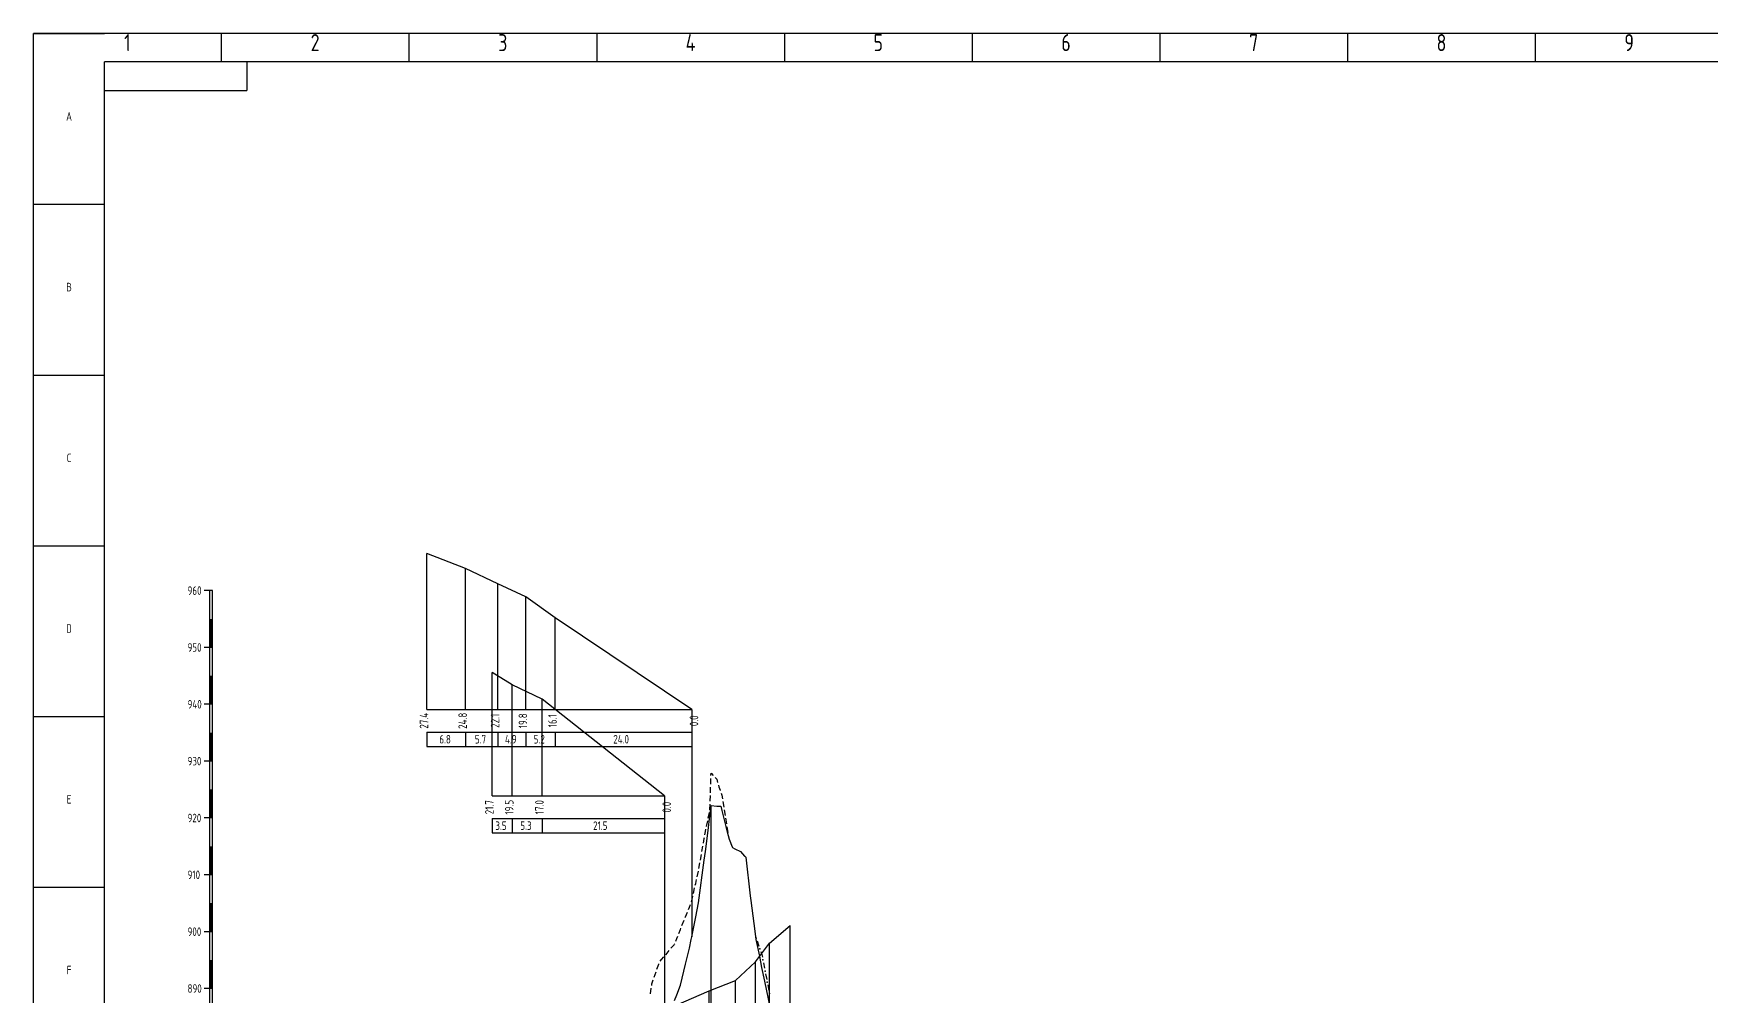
# Model space of a CAD drawing. Header units: millimetres. Extents: x -75 to 1114, y 1275 to 2116.
# Drawn here: x -75 to 515, y 1778 to 2116 of the extents above; entities that cross this region are included whole.
import ezdxf
from ezdxf.enums import TextEntityAlignment as Align

# ---------------------------------------------------------------- set-up
doc = ezdxf.new("R2010")
doc.units = ezdxf.units.MM
for name, color, linetype in [('中心断面', 1, 'Continuous'), ('右边线', 3, 'Continuous'), ('图框', 1, 'Continuous'), ('左边线', 2, 'Continuous'), ('标注', 3, 'Continuous'), ('风偏', 5, 'Continuous')]:
    doc.layers.add(name, color=color, linetype=linetype)
doc.styles.get("Standard").update_dxf_attribs({"font": 'tssdeng', "bigfont": 'tssdchn'})

# ---------------------------------------------------------------- blocks, each defined once
blk = doc.blocks.new('24933320')
at = {"layer": '图框'}
for p, q in [((-12, 1920), (-15, 1920)), ((-13, 1350), (-13, 1920)), ((-12, 1350), (-12, 1920)), ((-12.8, 1900), (-12.8, 1910)), ((-12.6, 1900), (-12.6, 1910)), ((-12.4, 1900), (-12.4, 1910)), ((-12.2, 1900), (-12.2, 1910)), ((-12, 1900), (-15, 1900)), ((-12.8, 1880), (-12.8, 1890)), ((-12.6, 1880), (-12.6, 1890)), ((-12.4, 1880), (-12.4, 1890)), ((-12.2, 1880), (-12.2, 1890)), ((-12, 1880), (-15, 1880)), ((-12.8, 1860), (-12.8, 1870)), ((-12.6, 1860), (-12.6, 1870)), ((-12.4, 1860), (-12.4, 1870)), ((-12.2, 1860), (-12.2, 1870)), ((-12, 1860), (-15, 1860)), ((-12.8, 1840), (-12.8, 1850)), ((-12.6, 1840), (-12.6, 1850)), ((-12.4, 1840), (-12.4, 1850)), ((-12.2, 1840), (-12.2, 1850)), ((-12, 1840), (-15, 1840)), ((-12.8, 1820), (-12.8, 1830)), ((-12.6, 1820), (-12.6, 1830)), ((-12.4, 1820), (-12.4, 1830)), ((-12.2, 1820), (-12.2, 1830)), ((-12, 1820), (-15, 1820)), ((-12.8, 1800), (-12.8, 1810)), ((-12.6, 1800), (-12.6, 1810)), ((-12.4, 1800), (-12.4, 1810)), ((-12.2, 1800), (-12.2, 1810)), ((-12, 1800), (-15, 1800)), ((-12.8, 1780), (-12.8, 1790)), ((-12.6, 1780), (-12.6, 1790)), ((-12.4, 1780), (-12.4, 1790)), ((-12.2, 1780), (-12.2, 1790)), ((-12, 1780), (-15, 1780)), ((-12.8, 1760), (-12.8, 1770)), ((-12.6, 1760), (-12.6, 1770)), ((-12.4, 1760), (-12.4, 1770)), ((-12.2, 1760), (-12.2, 1770)), ((-12, 1760), (-15, 1760)), ((-12.8, 1740), (-12.8, 1750)), ((-12.6, 1740), (-12.6, 1750)), ((-12.4, 1740), (-12.4, 1750)), ((-12.2, 1740), (-12.2, 1750)), ((-12, 1740), (-15, 1740)), ((-12.8, 1720), (-12.8, 1730)), ((-12.6, 1720), (-12.6, 1730)), ((-12.4, 1720), (-12.4, 1730)), ((-12.2, 1720), (-12.2, 1730)), ((-12, 1720), (-15, 1720)), ((-12.8, 1700), (-12.8, 1710)), ((-12.6, 1700), (-12.6, 1710)), ((-12.4, 1700), (-12.4, 1710)), ((-12.2, 1700), (-12.2, 1710)), ((-12, 1700), (-15, 1700)), ((-12.8, 1680), (-12.8, 1690)), ((-12.6, 1680), (-12.6, 1690)), ((-12.4, 1680), (-12.4, 1690)), ((-12.2, 1680), (-12.2, 1690)), ((-12, 1680), (-15, 1680)), ((-12.8, 1660), (-12.8, 1670)), ((-12.6, 1660), (-12.6, 1670)), ((-12.4, 1660), (-12.4, 1670)), ((-12.2, 1660), (-12.2, 1670)), ((-12, 1660), (-15, 1660)), ((-12.8, 1640), (-12.8, 1650)), ((-12.6, 1640), (-12.6, 1650)), ((-12.4, 1640), (-12.4, 1650)), ((-12.2, 1640), (-12.2, 1650)), ((-12, 1640), (-15, 1640)), ((-12.8, 1620), (-12.8, 1630)), ((-12.6, 1620), (-12.6, 1630)), ((-12.4, 1620), (-12.4, 1630)), ((-12.2, 1620), (-12.2, 1630)), ((-12, 1620), (-15, 1620)), ((-12.8, 1600), (-12.8, 1610)), ((-12.6, 1600), (-12.6, 1610)), ((-12.4, 1600), (-12.4, 1610)), ((-12.2, 1600), (-12.2, 1610)), ((-12, 1600), (-15, 1600)), ((-12.8, 1580), (-12.8, 1590)), ((-12.6, 1580), (-12.6, 1590)), ((-12.4, 1580), (-12.4, 1590)), ((-12.2, 1580), (-12.2, 1590)), ((-12, 1580), (-15, 1580)), ((-12.8, 1560), (-12.8, 1570)), ((-12.6, 1560), (-12.6, 1570)), ((-12.4, 1560), (-12.4, 1570)), ((-12.2, 1560), (-12.2, 1570)), ((-12, 1560), (-15, 1560)), ((-12.8, 1540), (-12.8, 1550)), ((-12.6, 1540), (-12.6, 1550)), ((-12.4, 1540), (-12.4, 1550)), ((-12.2, 1540), (-12.2, 1550)), ((-12, 1540), (-15, 1540)), ((-12.8, 1520), (-12.8, 1530)), ((-12.6, 1520), (-12.6, 1530)), ((-12.4, 1520), (-12.4, 1530)), ((-12.2, 1520), (-12.2, 1530)), ((-12, 1520), (-15, 1520)), ((-12.8, 1500), (-12.8, 1510)), ((-12.6, 1500), (-12.6, 1510)), ((-12.4, 1500), (-12.4, 1510)), ((-12.2, 1500), (-12.2, 1510)), ((-12, 1500), (-15, 1500)), ((-12.8, 1480), (-12.8, 1490)), ((-12.6, 1480), (-12.6, 1490)), ((-12.4, 1480), (-12.4, 1490)), ((-12.2, 1480), (-12.2, 1490)), ((-12, 1480), (-15, 1480)), ((-12.8, 1460), (-12.8, 1470)), ((-12.6, 1460), (-12.6, 1470)), ((-12.4, 1460), (-12.4, 1470)), ((-12.2, 1460), (-12.2, 1470)), ((-12, 1460), (-15, 1460)), ((-12.8, 1440), (-12.8, 1450)), ((-12.6, 1440), (-12.6, 1450)), ((-12.4, 1440), (-12.4, 1450)), ((-12.2, 1440), (-12.2, 1450)), ((-12, 1440), (-15, 1440)), ((-12.8, 1420), (-12.8, 1430)), ((-12.6, 1420), (-12.6, 1430)), ((-12.4, 1420), (-12.4, 1430)), ((-12.2, 1420), (-12.2, 1430)), ((-12, 1420), (-15, 1420)), ((-12.8, 1400), (-12.8, 1410)), ((-12.6, 1400), (-12.6, 1410)), ((-12.4, 1400), (-12.4, 1410)), ((-12.2, 1400), (-12.2, 1410))]:
    blk.add_line(p, q, dxfattribs=at)
at = {"layer": '图框', "width": 0.8}
for s, p in [('960', (-20.8, 1918.5)), ('950', (-20.8, 1898.5)), ('940', (-20.8, 1878.5)), ('930', (-20.8, 1858.5)), ('920', (-20.8, 1838.5)), ('910', (-20.8, 1818.5)), ('900', (-20.8, 1798.5)), ('890', (-20.8, 1778.5)), ('880', (-20.8, 1758.5)), ('870', (-20.8, 1738.5)), ('860', (-20.8, 1718.5)), ('850', (-20.8, 1698.5)), ('840', (-20.8, 1678.5)), ('830', (-20.8, 1658.5)), ('820', (-20.8, 1638.5)), ('810', (-20.8, 1618.5)), ('800', (-20.8, 1598.5)), ('790', (-20.8, 1578.5)), ('780', (-20.8, 1558.5)), ('770', (-20.8, 1538.5)), ('760', (-20.8, 1518.5)), ('750', (-20.8, 1498.5)), ('740', (-20.8, 1478.5)), ('730', (-20.8, 1458.5)), ('720', (-20.8, 1438.5)), ('710', (-20.8, 1418.5))]:
    blk.add_text(s, height=3, dxfattribs=at).set_placement(p)
blk = doc.blocks.new('24956847')
at = {"layer": '风偏'}
for p, q in [((184, 1796), (191.2, 1802.2)), ((191.2, 1760.8), (191.2, 1802.2)), ((179, 1789.4), (184, 1796)), ((184, 1760.8), (184, 1796)), ((172, 1782.8), (179, 1789.4)), ((179, 1760.8), (179, 1789.4)), ((162.8, 1779.2), (172, 1782.8)), ((172, 1760.8), (172, 1782.8)), ((120.2, 1760.8), (162.8, 1779.2)), ((162.8, 1760.8), (162.8, 1779.2)), ((162.8, 1760.8), (120.2, 1760.8)), ((172, 1760.8), (162.8, 1760.8)), ((179, 1760.8), (172, 1760.8)), ((184, 1760.8), (179, 1760.8)), ((191.2, 1760.8), (184, 1760.8)), ((162.8, 1752.8), (120.2, 1752.8)), ((162.8, 1752.8), (162.8, 1747.8)), ((172, 1752.8), (162.8, 1752.8)), ((172, 1752.8), (172, 1747.8)), ((179, 1752.8), (172, 1752.8)), ((179, 1752.8), (179, 1747.8)), ((184, 1752.8), (179, 1752.8)), ((184, 1752.8), (184, 1747.8)), ((191.2, 1752.8), (184, 1752.8)), ((191.2, 1752.8), (191.2, 1747.8)), ((162.8, 1747.8), (120.2, 1747.8)), ((172, 1747.8), (162.8, 1747.8)), ((179, 1747.8), (172, 1747.8)), ((184, 1747.8), (179, 1747.8)), ((191.2, 1747.8), (184, 1747.8))]:
    blk.add_line(p, q, dxfattribs=at)
at = {"layer": '风偏', "width": 0.8}
for s, p in [('21.3', (137.9, 1748.8)), ('4.6', (165, 1748.8)), ('3.5', (173.1, 1748.8)), ('2.5', (179.1, 1748.8)), ('3.6', (185.2, 1748.8))]:
    blk.add_text(s, height=3, dxfattribs=at).set_placement(p)
blk = doc.blocks.new('24956948')
at = {"layer": '风偏'}
for p, q in [((93.4, 1886.8), (86.4, 1891.2)), ((86.4, 1847.8), (86.4, 1891.2)), ((104, 1881.8), (93.4, 1886.8)), ((93.4, 1847.8), (93.4, 1886.8)), ((147, 1847.8), (104, 1881.8)), ((104, 1847.8), (104, 1881.8)), ((86.4, 1847.8), (93.4, 1847.8)), ((93.4, 1847.8), (104, 1847.8)), ((104, 1847.8), (147, 1847.8)), ((86.4, 1839.8), (93.4, 1839.8)), ((86.4, 1839.8), (86.4, 1834.8)), ((93.4, 1839.8), (104, 1839.8)), ((93.4, 1839.8), (93.4, 1834.8)), ((104, 1839.8), (147, 1839.8)), ((104, 1839.8), (104, 1834.8)), ((86.4, 1834.8), (93.4, 1834.8)), ((93.4, 1834.8), (104, 1834.8)), ((104, 1834.8), (147, 1834.8))]:
    blk.add_line(p, q, dxfattribs=at)
at = {"layer": '风偏', "width": 0.8}
for s, p in [('3.5', (87.5, 1835.8)), ('5.3', (96.3, 1835.8)), ('21.5', (121.9, 1835.8))]:
    blk.add_text(s, height=3, dxfattribs=at).set_placement(p)
blk = doc.blocks.new('24956949')
at = {"layer": '风偏'}
for p, q in [((77, 1927.8), (63.4, 1933)), ((63.4, 1878.2), (63.4, 1933)), ((88.4, 1922.4), (77, 1927.8)), ((77, 1878.2), (77, 1927.8)), ((98.2, 1917.8), (88.4, 1922.4)), ((88.4, 1878.2), (88.4, 1922.4)), ((108.6, 1910.4), (98.2, 1917.8)), ((98.2, 1878.2), (98.2, 1917.8)), ((156.6, 1878.2), (108.6, 1910.4)), ((108.6, 1878.2), (108.6, 1910.4)), ((63.4, 1878.2), (77, 1878.2)), ((77, 1878.2), (88.4, 1878.2)), ((88.4, 1878.2), (98.2, 1878.2)), ((98.2, 1878.2), (108.6, 1878.2)), ((108.6, 1878.2), (156.6, 1878.2)), ((63.4, 1870.2), (77, 1870.2)), ((63.4, 1870.2), (63.4, 1865.2)), ((63.4, 1865.2), (77, 1865.2)), ((77, 1870.2), (88.4, 1870.2)), ((77, 1870.2), (77, 1865.2)), ((77, 1865.2), (88.4, 1865.2)), ((88.4, 1870.2), (98.2, 1870.2)), ((88.4, 1870.2), (88.4, 1865.2)), ((88.4, 1865.2), (98.2, 1865.2)), ((98.2, 1870.2), (108.6, 1870.2)), ((98.2, 1870.2), (98.2, 1865.2)), ((98.2, 1865.2), (108.6, 1865.2)), ((108.6, 1870.2), (156.6, 1870.2)), ((108.6, 1870.2), (108.6, 1865.2)), ((108.6, 1865.2), (156.6, 1865.2))]:
    blk.add_line(p, q, dxfattribs=at)
at = {"layer": '风偏', "width": 0.8}
for s, p in [('6.8', (67.8, 1866.2)), ('5.7', (80.3, 1866.2)), ('4.9', (90.9, 1866.2)), ('5.2', (101, 1866.2)), ('24.0', (129, 1866.2))]:
    blk.add_text(s, height=3, dxfattribs=at).set_placement(p)

msp = doc.modelspace()

# ---------------------------------------------------------------- linework, layer by layer
at = {"layer": '中心断面', "linetype": 'Continuous'}
for p, q in [((163, 1840.8), (163.4, 1844.4)), ((163.4, 1844.4), (165.4, 1844.2)), ((165.4, 1844.2), (166.2, 1844.2)), ((166.2, 1844.2), (166.6, 1844.2)), ((166.6, 1844.2), (166.8, 1844.2)), ((166.8, 1844.2), (167.2, 1842.6)), ((167.2, 1842.6), (168.6, 1837)), ((161.4, 1828.2), (162.4, 1835.6)), ((162.4, 1835.6), (163, 1840.8)), ((168.6, 1837), (169.4, 1833.8)), ((169.4, 1833.8), (169.8, 1832.6)), ((169.8, 1832.6), (170.8, 1829.8)), ((170.8, 1829.8), (171, 1829.6)), ((171, 1829.6), (171.8, 1829.2)), ((159, 1810.2), (161, 1825.2)), ((161, 1825.2), (161.4, 1828.2)), ((171.8, 1829.2), (173.8, 1828.2)), ((173.8, 1828.2), (175.2, 1826.6)), ((175.2, 1826.6), (175.4, 1826.4)), ((175.4, 1826.4), (175.6, 1826.2)), ((175.6, 1826.2), (177.2, 1812.6)), ((177.2, 1812.6), (177.4, 1811)), ((158, 1805.2), (159, 1810.2)), ((177.4, 1811), (178.8, 1800.2)), ((156.6, 1798.2), (158, 1805.2)), ((178.8, 1800.2), (179.2, 1797.2)), ((154.4, 1788.6), (155.8, 1794.2)), ((155.8, 1794.2), (156.4, 1797.2)), ((156.4, 1797.2), (156.6, 1798.2)), ((179.2, 1797.2), (180.4, 1791.4)), ((152.6, 1781.2), (154.4, 1788.6)), ((180.4, 1791.4), (181.2, 1787.4)), ((181.2, 1787.4), (182.2, 1782.6)), ((182.2, 1782.6), (184.2, 1773)), ((150.6, 1775.8), (151.4, 1777.8)), ((151.4, 1777.8), (152.6, 1781.2))]:
    msp.add_line(p, q, dxfattribs=at)
at = {"layer": '右边线', "linetype": 'Continuous'}
for p, q in [((179.58, 1796.74), (180.24, 1794.85)), ((180.97, 1792.99), (181.2, 1792.4)), ((181.2, 1792.4), (181.46, 1791.06)), ((181.84, 1789.09), (182.2, 1787.2)), ((182.2, 1787.2), (182.21, 1787.13)), ((182.6, 1785.16), (182.98, 1783.2)), ((183.37, 1781.24), (183.75, 1779.28))]:
    msp.add_line(p, q, dxfattribs=at)
at = {"layer": '右边线'}
for p in [(179.24, 1797.68), (180.59, 1793.91), (181.65, 1790.07), (182.41, 1786.15), (183.18, 1782.22), (183.95, 1778.3)]:
    msp.add_point(p, dxfattribs=at)
at = {"layer": '图框', "linetype": 'Continuous'}
for p, q in [((1114, 2116), (-75, 2116)), ((-75, 1275), (-75, 2116)), ((-75, 2116), (-50, 2116)), ((-8.94, 2116), (-8.94, 2106)), ((57.11, 2116), (57.11, 2106)), ((123.17, 2116), (123.17, 2106)), ((189.22, 2116), (189.22, 2106)), ((255.28, 2116), (255.28, 2106)), ((321.33, 2116), (321.33, 2106)), ((387.39, 2116), (387.39, 2106)), ((453.44, 2116), (453.44, 2106)), ((1104, 2106), (-50, 2106)), ((-50, 1285), (-50, 2106)), ((0, 2106), (0, 2096)), ((-50, 2096), (0, 2096)), ((-75, 2055.93), (-50, 2055.93)), ((-75, 1995.86), (-50, 1995.86)), ((-75, 1935.79), (-50, 1935.79)), ((-75, 1875.71), (-50, 1875.71)), ((-75, 1815.64), (-50, 1815.64))]:
    msp.add_line(p, q, dxfattribs=at)
at = {"layer": '左边线', "linetype": 'Continuous'}
for p, q in [((163.28, 1851.89), (163.34, 1853.89)), ((163.37, 1854.89), (163.4, 1855.8)), ((163.4, 1855.8), (164.13, 1855)), ((164.8, 1854.26), (165.4, 1853.6)), ((165.4, 1853.6), (165.73, 1852.54)), ((163.1, 1845.89), (163.16, 1847.89)), ((163.19, 1848.89), (163.25, 1850.89)), ((166.02, 1851.58), (166.2, 1851)), ((166.2, 1851), (166.6, 1849.8)), ((166.6, 1849.8), (166.64, 1849.68)), ((166.96, 1848.73), (167.2, 1848)), ((167.2, 1848), (167.4, 1846.79)), ((162.43, 1839.95), (162.85, 1841.91)), ((163.01, 1842.89), (163.07, 1844.89)), ((167.56, 1845.8), (167.88, 1843.83)), ((168.04, 1842.84), (168.36, 1840.86)), ((161.21, 1834.08), (161.4, 1835.2)), ((161.4, 1835.2), (161.58, 1836.04)), ((161.8, 1837.02), (162.22, 1838.97)), ((168.52, 1839.88), (168.6, 1839.4)), ((168.6, 1839.4), (168.85, 1837.9)), ((169.01, 1836.92), (169.34, 1834.95)), ((160.19, 1828.17), (160.53, 1830.14)), ((160.71, 1831.12), (161, 1832.8)), ((161, 1832.8), (161.05, 1833.09)), ((159.15, 1822.26), (159.5, 1824.23)), ((159.67, 1825.21), (160.01, 1827.18)), ((158, 1817), (158.31, 1818.35)), ((158.53, 1819.32), (158.97, 1821.27)), ((156.6, 1810.8), (156.98, 1812.49)), ((157.2, 1813.47), (157.64, 1815.42)), ((157.86, 1816.4), (158, 1817)), ((154.4, 1805.2), (155.07, 1806.83)), ((155.45, 1807.75), (155.8, 1808.6)), ((155.8, 1808.6), (156.23, 1809.6)), ((156.54, 1810.55), (156.6, 1810.8)), ((152.08, 1799.41), (152.6, 1800.8)), ((152.6, 1800.8), (152.8, 1801.28)), ((153.17, 1802.2), (153.93, 1804.05)), ((154.31, 1804.98), (154.4, 1805.2)), ((149.3, 1794.21), (149.6, 1794.6)), ((149.6, 1794.6), (150.4, 1795.4)), ((150.4, 1795.4), (150.6, 1795.6)), ((150.6, 1795.6), (150.63, 1795.68)), ((151, 1796.61), (151.4, 1797.6)), ((151.4, 1797.6), (151.73, 1798.47)), ((144.38, 1786.81), (145, 1788.6)), ((145, 1788.6), (145.03, 1788.7)), ((145.5, 1789.57), (146, 1790.2)), ((146, 1790.2), (146.75, 1791.13)), ((147.45, 1791.85), (147.6, 1792)), ((147.6, 1792), (148.69, 1793.41)), ((142.6, 1781.6), (143.08, 1783.03)), ((143.39, 1783.98), (143.4, 1784)), ((143.4, 1784), (144.05, 1785.87)), ((142.09, 1778.14), (142.38, 1780.12)), ((142.53, 1781.11), (142.6, 1781.6))]:
    msp.add_line(p, q, dxfattribs=at)
at = {"layer": '标注'}
msp.add_line((163.4, 1350), (163.4, 1844.33), dxfattribs=at)
at = {"layer": '风偏'}
for p, q in [((156.6, 1878.2), (156.6, 1798.2)), ((147, 1847.8), (147, 1767.8))]:
    msp.add_line(p, q, dxfattribs=at)

# ---------------------------------------------------------------- block references
at = {"layer": '图框'}
msp.add_blockref('24933320', (0, 0), dxfattribs=at)
at = {"layer": '风偏'}
for name in ['24956949', '24956948', '24956847']:
    msp.add_blockref(name, (0, 0), dxfattribs=at)

# ---------------------------------------------------------------- texts
at = {"layer": '图框', "linetype": 'Continuous', "width": 0.8}
for s, height, p in [('1', 6, (-41.97, 2108)), ('2', 6, (24.08, 2108)), ('3', 6, (90.14, 2108)), ('4', 6, (156.19, 2108)), ('5', 6, (222.25, 2108)), ('6', 6, (288.31, 2108)), ('7', 6, (354.36, 2108)), ('8', 6, (420.42, 2108)), ('9', 6, (486.47, 2108)), ('A', 3, (-62.5, 2084.46)), ('B', 3, (-62.5, 2024.39)), ('C', 3, (-62.5, 1964.32)), ('D', 3, (-62.5, 1904.25)), ('E', 3, (-62.5, 1844.18)), ('F', 3, (-62.5, 1784.11))]:
    msp.add_text(s, height=height, dxfattribs=at).set_placement(p, align=Align.BOTTOM_CENTER)
at = {"layer": '风偏', "linetype": 'Continuous', "width": 0.8}
for s, p in [('27.4', (64.8, 1874.2)), ('24.8', (78.4, 1874.2)), ('19.8', (99.6, 1874.2)), ('22.1', (89.8, 1874.2)), ('16.1', (110, 1874.2)), ('0.0', (159.8, 1874.2)), ('21.7', (87.8, 1843.8)), ('19.5', (94.8, 1843.8)), ('17.0', (105.4, 1843.8)), ('0.0', (150.2, 1843.8))]:
    msp.add_text(s, height=3, rotation=90, dxfattribs=at).set_placement(p, align=Align.BOTTOM_CENTER)

doc.saveas('drawing.dxf')
